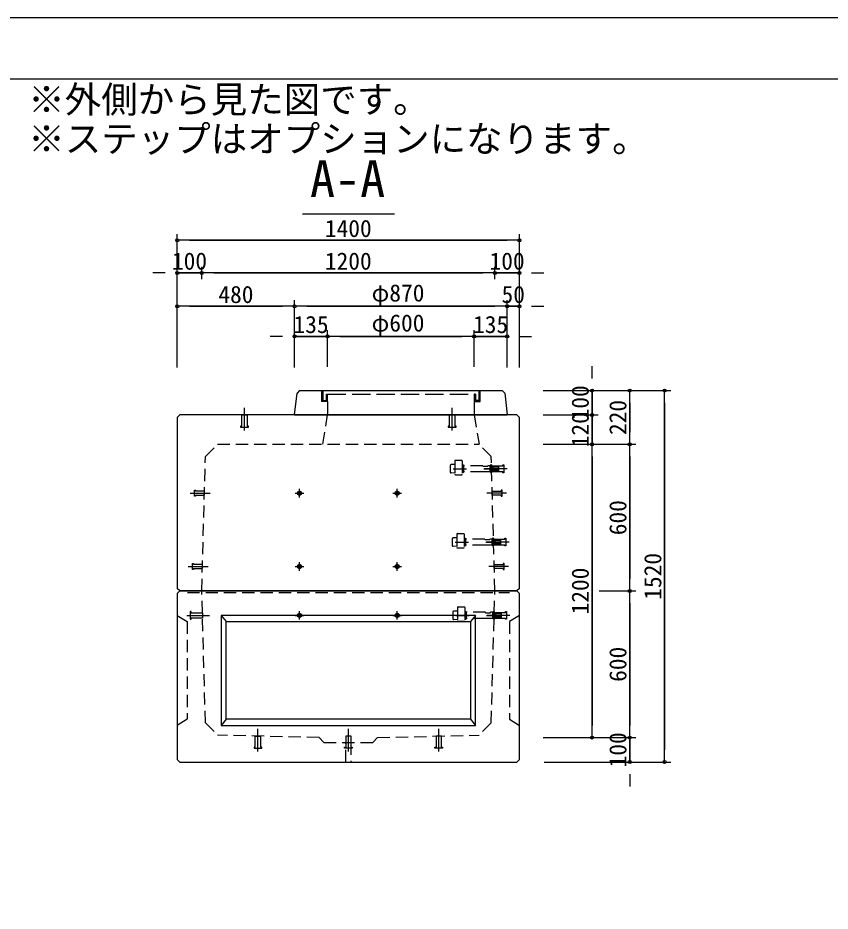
# Model space of a CAD drawing. Units: millimetres, scale not verified. Extents: x -6898 to 6898, y -3792 to 3911.
# Drawn here: x 249 to 3574, y -22 to 3633 of the extents above; entities that cross this region are included whole.
import ezdxf
from ezdxf.enums import TextEntityAlignment as Align

# ---------------------------------------------------------------- set-up
doc = ezdxf.new("R2010")
doc.units = ezdxf.units.MM
doc.header["$LTSCALE"] = 25
doc.header["$PDMODE"] = 32
doc.header["$PDSIZE"] = 12.5
for name, pattern in [('CHAIN2', [12, 9, -1, 1, -1]), ('DASHED2', [3, 2, -1]), ('DASHED3', [4, 3, -1])]:
    doc.linetypes.add(name, pattern=pattern)
for name, color, linetype in [('0-0_0', 4, 'Continuous'), ('0-6_00構造物', 3, 'Continuous'), ('0-A_00補助線', 4, 'DASHED3'), ('0-B_00枠', 4, 'Continuous'), ('0-C_01構造物', 3, 'Continuous'), ('0-D_02補助線', 4, 'DASHED2'), ('0-E_03寸法', 4, 'Continuous'), ('0-F_04文字', 7, 'Continuous')]:
    doc.layers.add(name, color=color, linetype=linetype)
doc.styles.add('ＭＳ ゴシック', font='')
doc.styles.get('ＭＳ ゴシック').set_extended_font_data('MS Gothic')

msp = doc.modelspace()

# ---------------------------------------------------------------- linework, layer by layer
at = {"layer": '0-0_0', "color": 6}
msp.add_lwpolyline([(-3351.55, 3383.47), (6648.45, 3383.47), (6648.45, -3541.53)], dxfattribs=at)
at = {"layer": '0-6_00構造物'}
for p, q in [((1381.62, 2008.39), (1391.62, 2098.39)), ((1401.62, 2108.39), (1391.62, 2098.39)), ((1401.62, 2108.39), (2231.62, 2108.39)), ((2231.62, 2108.39), (2241.62, 2098.39)), ((2241.62, 2098.39), (2251.62, 2008.39)), ((1381.62, 2008.39), (2251.62, 2008.39))]:
    msp.add_line(p, q, dxfattribs=at)
at = {"layer": '0-A_00補助線'}
for p, q in [((1491.62, 2108.39), (1491.62, 2063.39)), ((1496.62, 2108.39), (1496.62, 2068.39)), ((1511.62, 2068.39), (1511.62, 2093.39)), ((1511.62, 2093.39), (1516.62, 2093.39)), ((1516.62, 2093.39), (2116.62, 2093.39)), ((1516.62, 2063.39), (1516.62, 2093.39)), ((2121.62, 2093.39), (2121.62, 2068.39)), ((2136.62, 2068.39), (2136.62, 2108.39)), ((2141.62, 2063.39), (2141.62, 2108.39)), ((1516.62, 2063.39), (1491.62, 2063.39)), ((1496.62, 2068.39), (1511.62, 2068.39)), ((1516.62, 2063.39), (1516.62, 2008.39)), ((2116.62, 2063.39), (2141.62, 2063.39)), ((2116.62, 2063.39), (2116.62, 2008.39)), ((2136.62, 2068.39), (2121.62, 2068.39))]:
    msp.add_line(p, q, dxfattribs=at)
msp.add_lwpolyline([(2121.62, 2093.39), (2116.62, 2093.39), (2116.62, 2063.39)], dxfattribs=at)
at = {"layer": '0-B_00枠'}
msp.add_line((1413.31, 2832.22), (1789.94, 2832.22), dxfattribs=at)
msp.add_lwpolyline([(-3601.55, -3791.53), (6898.45, -3791.53), (6898.45, 3633.47), (-3601.55, 3633.47)], dxfattribs=at)
at = {"layer": '0-C_01構造物'}
for p, q in [((901.62, 1998.39), (911.63, 2008.39)), ((901.62, 1998.39), (901.62, 1298.39)), ((2291.62, 2008.39), (911.63, 2008.39)), ((2291.62, 2008.39), (2301.62, 1998.39)), ((2301.62, 1298.39), (2301.62, 1998.39)), ((911.63, 1288.39), (901.62, 1298.39)), ((901.62, 1278.39), (911.63, 1288.39)), ((911.63, 1288.39), (2291.62, 1288.39)), ((2291.62, 1288.39), (911.63, 1288.39)), ((2301.62, 1298.39), (2291.62, 1288.39)), ((2301.62, 1278.39), (2291.62, 1288.39)), ((2301.62, 598.39), (2301.62, 1278.39)), ((911.63, 588.39), (2291.62, 588.39)), ((2291.62, 588.39), (2301.62, 598.39))]:
    msp.add_line(p, q, dxfattribs=at)
msp.add_lwpolyline([(901.62, 1278.39), (901.62, 598.39), (911.63, 588.39)], dxfattribs=at)
at = {"layer": '0-D_02補助線', "linetype": 'CHAIN2'}
for p, q in [((1176.62, 1944.99), (1176.62, 2037.76)), ((2026.62, 1944.99), (2026.62, 2037.76)), ((2030.19, 1788.39), (2085.66, 1788.39)), ((2156.82, 1788.39), (2219.16, 1788.39)), ((2251.39, 1788.39), (2158.61, 1788.39)), ((1384.12, 1688.39), (1419.12, 1688.39)), ((1401.62, 1670.89), (1401.62, 1705.89)), ((1784.12, 1688.39), (1819.12, 1688.39)), ((1801.62, 1670.89), (1801.62, 1705.89)), ((2038.37, 1488.39), (2093.84, 1488.39)), ((2165, 1488.39), (2227.34, 1488.39)), ((2259.57, 1488.39), (2166.8, 1488.39)), ((1401.62, 1370.89), (1401.62, 1405.89)), ((1801.62, 1370.89), (1801.62, 1405.89)), ((1384.12, 1388.39), (1419.12, 1388.39)), ((1784.12, 1388.39), (1819.12, 1388.39)), ((941, 1188.39), (1033.78, 1188.39)), ((1384.12, 1188.39), (1419.12, 1188.39)), ((1401.62, 1170.89), (1401.62, 1205.89)), ((1784.12, 1188.39), (1819.12, 1188.39)), ((1801.62, 1170.89), (1801.62, 1205.89)), ((2041.05, 1188.39), (2096.52, 1188.39)), ((2167.67, 1188.39), (2230.02, 1188.39)), ((2262.25, 1188.39), (2169.47, 1188.39)), ((2262.25, 1188.39), (2169.47, 1188.39)), ((1231.62, 631.01), (1231.62, 723.79)), ((1601.62, 631.01), (1601.62, 723.79)), ((1971.62, 631.01), (1971.62, 723.79))]:
    msp.add_line(p, q, dxfattribs=at)
at = {"layer": '0-D_02補助線'}
for p, q in [((1496.62, 1888.39), (1516.62, 2008.39)), ((2116.62, 2008.39), (2136.62, 1888.39)), ((1016.62, 1838.39), (1066.62, 1888.39)), ((1066.62, 1888.39), (2136.62, 1888.39)), ((2186.62, 1838.39), (2136.62, 1888.39)), ((1001.62, 1288.39), (1016.62, 1838.39)), ((2201.62, 1288.39), (2186.62, 1838.39)), ((2017.99, 1800.57), (2017.99, 1776.22)), ((2037.99, 1806.09), (2022.82, 1805.56)), ((2037.99, 1820.9), (2037.99, 1766.14)), ((2039.99, 1822.9), (2065.99, 1822.9)), ((2067.99, 1820.9), (2067.99, 1766.14)), ((2067.99, 1803.89), (2070.99, 1803.89)), ((2070.99, 1772.9), (2070.99, 1803.89)), ((2070.99, 1803.89), (2073.99, 1800.89)), ((2073.99, 1775.89), (2073.99, 1800.89)), ((2151.99, 1800.89), (2073.99, 1800.89)), ((2151.99, 1799.37), (2151.99, 1800.89)), ((2151.99, 1799.37), (2171.99, 1799.37)), ((2171.99, 1799.37), (2171.99, 1800.89)), ((2181.99, 1800.89), (2171.99, 1800.89)), ((2184.99, 1803.89), (2181.99, 1800.89)), ((2181.99, 1775.89), (2181.99, 1800.89)), ((2184.99, 1772.9), (2184.99, 1803.89)), ((2187.99, 1803.89), (2184.99, 1803.89)), ((2187.99, 1803.89), (2187.99, 1772.9)), ((2037.99, 1770.69), (2022.82, 1771.23)), ((2039.99, 1764.14), (2065.99, 1764.14)), ((2067.99, 1772.9), (2070.99, 1772.9)), ((2070.99, 1772.9), (2073.99, 1775.89)), ((2151.99, 1775.89), (2073.99, 1775.89)), ((2151.99, 1777.42), (2151.99, 1775.89)), ((2151.99, 1777.42), (2171.99, 1777.42)), ((2171.99, 1777.42), (2171.99, 1775.89)), ((2181.99, 1775.89), (2171.99, 1775.89)), ((2184.99, 1772.9), (2181.99, 1775.89)), ((2187.99, 1772.9), (2184.99, 1772.9)), ((2026.17, 1500.56), (2026.17, 1476.21)), ((2046.17, 1506.09), (2031, 1505.56)), ((2046.17, 1520.89), (2046.17, 1466.14)), ((2048.17, 1522.89), (2074.17, 1522.89)), ((2076.17, 1520.89), (2076.17, 1466.14)), ((2076.17, 1503.89), (2079.17, 1503.89)), ((2079.17, 1472.89), (2079.17, 1503.89)), ((2079.17, 1503.89), (2082.17, 1500.89)), ((2082.17, 1475.89), (2082.17, 1500.89)), ((2160.17, 1500.89), (2082.17, 1500.89)), ((2160.17, 1499.36), (2160.17, 1500.89)), ((2160.17, 1499.36), (2180.17, 1499.36)), ((2180.17, 1499.36), (2180.17, 1500.89)), ((2190.17, 1500.89), (2180.17, 1500.89)), ((2193.17, 1503.89), (2190.17, 1500.89)), ((2190.17, 1475.89), (2190.17, 1500.89)), ((2193.17, 1472.89), (2193.17, 1503.89)), ((2196.17, 1503.89), (2193.17, 1503.89)), ((2196.17, 1503.89), (2196.17, 1472.89)), ((2046.17, 1470.69), (2031, 1471.22)), ((2048.17, 1464.14), (2074.17, 1464.14)), ((2076.17, 1472.89), (2079.17, 1472.89)), ((2079.17, 1472.89), (2082.17, 1475.89)), ((2160.17, 1475.89), (2082.17, 1475.89)), ((2160.17, 1477.41), (2160.17, 1475.89)), ((2160.17, 1477.41), (2180.17, 1477.41)), ((2180.17, 1477.41), (2180.17, 1475.89)), ((2190.17, 1475.89), (2180.17, 1475.89)), ((2193.17, 1472.89), (2190.17, 1475.89)), ((2196.17, 1472.89), (2193.17, 1472.89)), ((942.62, 1281.39), (2260.62, 1281.39)), ((1016.62, 748.39), (1001.62, 1288.39)), ((2186.62, 748.39), (2201.62, 1288.39)), ((2048.85, 1220.89), (2048.85, 1166.14)), ((2050.85, 1222.89), (2076.85, 1222.89)), ((2078.85, 1220.89), (2078.85, 1166.14)), ((901.62, 1188.39), (941.62, 1163.39)), ((2028.85, 1200.56), (2028.85, 1176.21)), ((2048.85, 1206.09), (2033.67, 1205.56)), ((2048.85, 1170.69), (2033.67, 1171.22)), ((2078.85, 1203.89), (2081.85, 1203.89)), ((2078.85, 1172.89), (2081.85, 1172.89)), ((2081.85, 1172.89), (2081.85, 1203.89)), ((2081.85, 1203.89), (2084.85, 1200.89)), ((2081.85, 1172.89), (2084.85, 1175.89)), ((2084.85, 1175.89), (2084.85, 1200.89)), ((2162.85, 1200.89), (2084.85, 1200.89)), ((2162.85, 1175.89), (2084.85, 1175.89)), ((2162.85, 1199.36), (2162.85, 1200.89)), ((2162.85, 1199.36), (2182.85, 1199.36)), ((2162.85, 1177.41), (2162.85, 1175.89)), ((2162.85, 1177.41), (2182.85, 1177.41)), ((2182.85, 1199.36), (2182.85, 1200.89)), ((2192.85, 1200.89), (2182.85, 1200.89)), ((2182.85, 1177.41), (2182.85, 1175.89)), ((2192.85, 1175.89), (2182.85, 1175.89)), ((2195.85, 1203.89), (2192.85, 1200.89)), ((2192.85, 1175.89), (2192.85, 1200.89)), ((2195.85, 1172.89), (2192.85, 1175.89)), ((2195.85, 1172.89), (2195.85, 1203.89)), ((2198.85, 1203.89), (2195.85, 1203.89)), ((2198.85, 1172.89), (2195.85, 1172.89)), ((2198.85, 1203.89), (2198.85, 1172.89)), ((2301.62, 1188.39), (2261.62, 1163.39)), ((941.62, 1163.39), (941.62, 763.39)), ((2050.85, 1164.14), (2076.85, 1164.14)), ((2261.62, 1163.39), (2261.62, 763.39)), ((941.62, 763.39), (901.62, 738.39)), ((1016.62, 748.39), (1066.62, 698.39)), ((2186.62, 748.39), (2136.62, 698.39)), ((2261.62, 763.39), (2301.62, 738.39)), ((1481.62, 688.39), (1066.62, 698.39)), ((1721.62, 688.39), (2136.62, 698.39)), ((1501.62, 668.39), (1481.62, 688.39)), ((1501.62, 668.39), (1701.62, 668.39)), ((1591.12, 588.39), (1591.12, 668.39)), ((1612.12, 668.39), (1612.12, 588.39)), ((1701.62, 668.39), (1721.62, 688.39))]:
    msp.add_line(p, q, dxfattribs=at)
at = {"layer": '0-D_02補助線', "color": 134, "linetype": 'Continuous'}
for p, q in [((2216.49, 1796.39), (2187.99, 1796.39)), ((2189.99, 1795.39), (2187.99, 1796.39)), ((2189.99, 1780.39), (2189.99, 1796.39)), ((2217.99, 1795.39), (2189.99, 1795.39)), ((2216.49, 1780.39), (2216.49, 1796.39)), ((2217.99, 1795.39), (2216.49, 1796.39)), ((2217.99, 1781.39), (2217.99, 1795.39)), ((2189.99, 1781.39), (2187.99, 1780.39)), ((2216.49, 1780.39), (2187.99, 1780.39)), ((2217.99, 1781.39), (2189.99, 1781.39)), ((2217.99, 1781.39), (2216.49, 1780.39)), ((2224.67, 1496.39), (2196.17, 1496.39)), ((2198.17, 1495.39), (2196.17, 1496.39)), ((2198.17, 1481.39), (2196.17, 1480.39)), ((2224.67, 1480.39), (2196.17, 1480.39)), ((2198.17, 1480.39), (2198.17, 1496.39)), ((2226.17, 1495.39), (2198.17, 1495.39)), ((2226.17, 1481.39), (2198.17, 1481.39)), ((2224.67, 1480.39), (2224.67, 1496.39)), ((2226.17, 1495.39), (2224.67, 1496.39)), ((2226.17, 1481.39), (2224.67, 1480.39)), ((2226.17, 1481.39), (2226.17, 1495.39)), ((2227.35, 1196.39), (2198.85, 1196.39)), ((2200.85, 1195.39), (2198.85, 1196.39)), ((2200.85, 1181.39), (2198.85, 1180.39)), ((2227.35, 1180.39), (2198.85, 1180.39)), ((2200.85, 1180.39), (2200.85, 1196.39)), ((2228.85, 1195.39), (2200.85, 1195.39)), ((2228.85, 1181.39), (2200.85, 1181.39)), ((2227.35, 1180.39), (2227.35, 1196.39)), ((2228.85, 1195.39), (2227.35, 1196.39)), ((2228.85, 1181.39), (2227.35, 1180.39)), ((2228.85, 1181.39), (2228.85, 1195.39))]:
    msp.add_line(p, q, dxfattribs=at)
at = {"layer": '0-D_02補助線', "color": 7, "linetype": 'CHAIN2'}
for p, q in [((953.64, 1688.39), (1035.43, 1688.39)), ((2249.61, 1688.39), (2167.82, 1688.39)), ((945.45, 1388.39), (1027.25, 1388.39)), ((2257.8, 1388.39), (2176, 1388.39))]:
    msp.add_line(p, q, dxfattribs=at)
at = {"layer": '0-D_02補助線', "linetype": 'Continuous'}
for p, q in [((2121.62, 1188.39), (1081.62, 1188.39)), ((1081.62, 1188.39), (1081.62, 738.39)), ((1081.62, 1188.39), (1101.62, 1163.39)), ((2121.62, 1188.39), (2101.62, 1163.39)), ((2121.62, 738.39), (2121.62, 1188.39)), ((1101.62, 1163.39), (2101.62, 1163.39)), ((1101.62, 763.39), (1101.62, 1163.39)), ((2101.62, 1163.39), (2101.62, 763.39)), ((1101.62, 763.39), (1081.62, 738.39)), ((1081.62, 738.39), (2121.62, 738.39)), ((2101.62, 763.39), (1101.62, 763.39)), ((2101.62, 763.39), (2121.62, 738.39))]:
    msp.add_line(p, q, dxfattribs=at)
at = {"layer": '0-D_02補助線'}
for points in [[(1165.72, 1962.89), (1165.72, 2008.39), (1187.52, 2008.39), (1187.52, 1962.89)], [(2015.73, 1962.89), (2015.73, 2008.39), (2037.53, 2008.39), (2037.53, 1962.89)], [(1165.72, 1962.89), (1160.62, 1962.89), (1160.62, 1958.39), (1192.62, 1958.39), (1192.62, 1962.89), (1187.52, 1962.89)], [(2015.73, 1962.89), (2010.62, 1962.89), (2010.62, 1958.39), (2042.62, 1958.39), (2042.62, 1962.89), (2037.53, 1962.89)], [(2233.49, 1799.3), (2187.99, 1799.3), (2187.99, 1777.5), (2233.49, 1777.5)], [(2233.49, 1799.3), (2233.49, 1804.39), (2237.99, 1804.39), (2237.99, 1772.39), (2233.49, 1772.39), (2233.49, 1777.5)], [(2241.67, 1499.29), (2196.17, 1499.29), (2196.17, 1477.49), (2241.67, 1477.49)], [(2241.67, 1499.29), (2241.67, 1504.39), (2246.17, 1504.39), (2246.17, 1472.39), (2241.67, 1472.39), (2241.67, 1477.49)], [(958.9, 1199.29), (958.9, 1204.39), (954.4, 1204.39), (954.4, 1172.39), (958.9, 1172.39), (958.9, 1177.49)], [(958.9, 1199.29), (1004.4, 1199.29), (1004.4, 1177.49), (958.9, 1177.49)], [(2244.35, 1199.29), (2198.85, 1199.29), (2198.85, 1177.49), (2244.35, 1177.49)], [(2244.35, 1199.29), (2198.85, 1199.29), (2198.85, 1177.49), (2244.35, 1177.49)], [(2244.35, 1199.29), (2244.35, 1204.39), (2248.85, 1204.39), (2248.85, 1172.39), (2244.35, 1172.39), (2244.35, 1177.49)], [(2244.35, 1199.29), (2244.35, 1204.39), (2248.85, 1204.39), (2248.85, 1172.39), (2244.35, 1172.39), (2244.35, 1177.49)], [(1220.72, 648.91), (1220.72, 694.41), (1242.53, 694.41), (1242.53, 648.91)], [(1612.53, 648.91), (1612.53, 694.41), (1590.72, 694.41), (1590.72, 648.91)], [(1982.53, 648.91), (1982.53, 694.41), (1960.73, 694.41), (1960.73, 648.91)], [(1220.72, 648.91), (1215.62, 648.91), (1215.62, 644.41), (1247.62, 644.41), (1247.62, 648.91), (1242.53, 648.91)], [(1612.53, 648.91), (1617.62, 648.91), (1617.62, 644.41), (1585.62, 644.41), (1585.62, 648.91), (1590.72, 648.91)], [(1982.53, 648.91), (1987.62, 648.91), (1987.62, 644.41), (1955.62, 644.41), (1955.62, 648.91), (1960.73, 648.91)]]:
    msp.add_lwpolyline(points, dxfattribs=at)
at = {"layer": '0-D_02補助線', "color": 7}
for points in [[(976.53, 1680.14), (976.53, 1676.39), (972.54, 1676.39), (972.54, 1700.39), (976.53, 1700.39), (976.53, 1696.64)], [(976.53, 1680.14), (1012.53, 1680.14), (1012.53, 1696.64), (976.53, 1696.64)], [(2226.72, 1680.14), (2190.72, 1680.14), (2190.72, 1696.64), (2226.72, 1696.64)], [(2226.72, 1680.14), (2226.72, 1676.39), (2230.72, 1676.39), (2230.72, 1700.39), (2226.72, 1700.39), (2226.72, 1696.64)], [(968.35, 1380.14), (968.35, 1376.39), (964.35, 1376.39), (964.35, 1400.39), (968.35, 1400.39), (968.35, 1396.64)], [(968.35, 1380.14), (1004.35, 1380.14), (1004.35, 1396.64), (968.35, 1396.64)], [(2234.9, 1380.14), (2198.9, 1380.14), (2198.9, 1396.64), (2234.9, 1396.64)], [(2234.9, 1380.14), (2234.9, 1376.39), (2238.9, 1376.39), (2238.9, 1400.39), (2234.9, 1400.39), (2234.9, 1396.64)]]:
    msp.add_lwpolyline(points, dxfattribs=at)
at = {"layer": '0-D_02補助線'}
for centre, radius in [((1401.62, 1688.39), 8.25), ((1401.62, 1688.39), 6), ((1801.62, 1688.39), 8.25), ((1801.62, 1688.39), 6), ((1401.62, 1388.39), 8.25), ((1401.62, 1388.39), 6), ((1801.62, 1388.39), 8.25), ((1801.62, 1388.39), 6), ((1401.62, 1188.39), 8.25), ((1401.62, 1188.39), 6), ((1801.62, 1188.39), 8.25), ((1801.62, 1188.39), 6)]:
    msp.add_circle(centre, radius, dxfattribs=at)
for centre, radius, start, end in [((2022.99, 1800.57), 5, 92.005, 180), ((2039.99, 1820.9), 2, 90, 180), ((2065.99, 1820.9), 2, 0, 90), ((2022.99, 1776.22), 5, 180, 267.995), ((2039.99, 1766.14), 2, 180, 270), ((2065.99, 1766.14), 2, 270, 0), ((2031.17, 1500.56), 5, 92.005, 180), ((2048.17, 1520.89), 2, 90, 180), ((2074.17, 1520.89), 2, 0, 90), ((2031.17, 1476.21), 5, 180, 267.995), ((2048.17, 1466.14), 2, 180, 270), ((2074.17, 1466.14), 2, 270, 0), ((2050.85, 1220.89), 2, 90, 180), ((2076.85, 1220.89), 2, 0, 90), ((2033.85, 1200.56), 5, 92.005, 180), ((2033.85, 1176.21), 5, 180, 267.995), ((2050.85, 1166.14), 2, 180, 270), ((2076.85, 1166.14), 2, 270, 0)]:
    msp.add_arc(centre, radius, start, end, dxfattribs=at)
at = {"layer": '0-D_02補助線', "color": 7}
for p in [(2187.99, 1788.39), (2196.17, 1488.39), (2198.85, 1188.39)]:
    msp.add_point(p, dxfattribs=at)
at = {"layer": '0-E_03寸法'}
for p, q in [((901.62, 2398.16), (901.62, 2748.16)), ((2301.62, 2398.16), (2301.62, 2748.16)), ((2301.62, 2723.16), (901.62, 2723.16)), ((951.62, 2723.16), (2251.62, 2723.16)), ((901.62, 2564.57), (901.62, 2614.57)), ((1001.62, 2564.57), (1001.62, 2614.57)), ((1001.62, 2564.57), (1001.62, 2614.57)), ((2201.62, 2564.57), (2201.62, 2614.57)), ((2201.62, 2564.57), (2201.62, 2614.57)), ((2301.62, 2564.57), (2301.62, 2614.57)), ((851.62, 2589.57), (801.62, 2589.57)), ((2201.62, 2589.57), (1001.62, 2589.57)), ((1051.62, 2589.57), (1101.62, 2589.57)), ((1051.62, 2589.57), (2151.62, 2589.57)), ((2151.62, 2589.57), (2101.62, 2589.57)), ((2351.62, 2589.57), (2401.62, 2589.57)), ((901.62, 2203.1), (901.62, 2478.1)), ((1381.62, 2453.1), (901.62, 2453.1)), ((951.62, 2453.1), (1331.62, 2453.1)), ((1381.62, 2203.1), (1381.62, 2478.1)), ((1381.62, 2203.1), (1381.62, 2478.1)), ((2251.62, 2453.1), (1381.62, 2453.1)), ((1431.62, 2453.1), (2201.62, 2453.1)), ((2201.62, 2453.1), (2151.62, 2453.1)), ((2251.62, 2203.1), (2251.62, 2478.1)), ((2251.62, 2203.1), (2251.62, 2478.1)), ((2301.62, 2203.1), (2301.62, 2478.1)), ((2351.62, 2453.1), (2401.62, 2453.1)), ((1381.62, 2205.2), (1381.62, 2355.2)), ((1516.62, 2205.2), (1516.62, 2355.2)), ((1516.62, 2205.2), (1516.62, 2355.2)), ((2116.62, 2205.2), (2116.62, 2355.2)), ((2116.62, 2205.2), (2116.62, 2355.2)), ((2251.62, 2205.2), (2251.62, 2355.2)), ((1331.62, 2330.2), (1281.62, 2330.2)), ((2116.62, 2330.2), (1516.62, 2330.2)), ((1566.62, 2330.2), (1616.63, 2330.2)), ((1566.62, 2330.2), (2066.62, 2330.2)), ((2066.62, 2330.2), (2016.63, 2330.2)), ((2301.62, 2330.2), (2351.62, 2330.2)), ((2599.22, 2158.39), (2599.22, 2208.39)), ((2399.22, 2108.39), (2624.22, 2108.39)), ((2428.3, 2108.39), (2778.3, 2108.39)), ((2571.17, 2108.39), (2921.17, 2108.39)), ((2599.22, 2058.39), (2599.22, 2108.39)), ((2753.3, 1888.39), (2753.3, 2108.39)), ((2896.17, 588.39), (2896.17, 2108.39)), ((2753.3, 2058.39), (2753.3, 1938.39)), ((2896.17, 2058.39), (2896.17, 638.39)), ((2399.22, 2008.39), (2624.22, 2008.39)), ((2399.22, 2008.39), (2624.22, 2008.39)), ((2599.22, 1958.39), (2599.22, 1908.39)), ((2399.22, 1888.39), (2624.22, 1888.39)), ((2399.22, 1888.39), (2624.22, 1888.39)), ((2428.3, 1888.39), (2778.3, 1888.39)), ((2599.22, 688.39), (2599.22, 1888.39)), ((2628.3, 1888.39), (2778.3, 1888.39)), ((2753.3, 1288.39), (2753.3, 1888.39)), ((2599.22, 1838.39), (2599.22, 738.39)), ((2599.22, 1838.39), (2599.22, 1788.39)), ((2753.3, 1838.39), (2753.3, 1338.39)), ((2628.3, 1288.39), (2778.3, 1288.39)), ((2628.3, 1288.39), (2778.3, 1288.39)), ((2753.3, 688.39), (2753.3, 1288.39)), ((2753.3, 1238.39), (2753.3, 738.39)), ((2753.3, 738.39), (2753.3, 788.39)), ((2399.22, 688.39), (2624.22, 688.39)), ((2403.3, 688.39), (2778.3, 688.39)), ((2628.3, 688.39), (2778.3, 688.39)), ((2403.3, 588.39), (2778.3, 588.39)), ((2571.17, 588.39), (2921.17, 588.39)), ((2753.3, 538.39), (2753.3, 488.39))]:
    msp.add_line(p, q, dxfattribs=at)
for points in [[(901.62, 2589.57), (1001.62, 2589.57), (901.62, 2589.57)], [(2201.62, 2589.57), (2301.62, 2589.57), (2201.62, 2589.57)], [(2251.62, 2453.1), (2301.62, 2453.1), (2251.62, 2453.1)], [(1381.62, 2330.2), (1516.62, 2330.2), (1381.62, 2330.2)], [(2116.62, 2330.2), (2251.62, 2330.2), (2116.62, 2330.2)], [(2599.22, 2108.39), (2599.22, 2008.39), (2599.22, 2108.39)], [(2599.22, 2008.39), (2599.22, 1888.39), (2599.22, 2008.39)], [(2753.3, 688.39), (2753.3, 588.39), (2753.3, 688.39)]]:
    msp.add_lwpolyline(points, dxfattribs=at)
for p in [(901.62, 2723.16), (2301.62, 2723.16), (901.62, 2589.57), (1001.62, 2589.57), (2201.62, 2589.57), (2301.62, 2589.57), (901.62, 2453.1), (1381.62, 2453.1), (2251.62, 2453.1), (2301.62, 2453.1), (1381.62, 2330.2), (1516.62, 2330.2), (2116.62, 2330.2), (2251.62, 2330.2), (2599.22, 2108.39), (2753.3, 2108.39), (2896.17, 2108.39), (2599.22, 2008.39), (2599.22, 1888.39), (2753.3, 1888.39), (2753.3, 1288.39), (2599.22, 688.39), (2753.3, 688.39), (2753.3, 588.39), (2896.17, 588.39)]:
    msp.add_point(p, dxfattribs=at)

# ---------------------------------------------------------------- texts
at = {"layer": '0-E_03寸法', "style": 'ＭＳ ゴシック'}
for s, p in [('1400', (1505.62, 2715.56)), ('100', (879.62, 2581.97)), ('1200', (1505.62, 2581.97)), ('100', (2179.62, 2581.97)), ('480', (1069.62, 2445.5)), ('φ870', (1696.62, 2451.59)), ('50', (2228.62, 2445.5)), ('135', (1377.12, 2322.6)), ('φ600', (1696.62, 2328.69)), ('135', (2112.12, 2322.6))]:
    msp.add_text(s, height=70.38, dxfattribs=at).set_placement(p, align=Align.BOTTOM_LEFT)
for s, p in [('100', (2606.82, 1986.39)), ('220', (2760.9, 1926.39)), ('120', (2606.82, 1876.39)), ('600', (2760.9, 1516.39)), ('1520', (2903.77, 1252.39)), ('1200', (2606.82, 1192.39)), ('600', (2760.9, 916.39)), ('100', (2760.9, 566.39))]:
    msp.add_text(s, height=70.38, rotation=90, dxfattribs=at).set_placement(p, align=Align.BOTTOM_LEFT)
at = {"layer": '0-F_04文字', "style": 'ＭＳ ゴシック'}
for s, height, p in [('※外側から見た図です。', 109.5, (291.47, 3211.9)), ('※ステップはオプションになります。', 109.5, (291.47, 3051.02)), ('A-A', 150.9, (1444.53, 2854.7))]:
    msp.add_text(s, height=height, dxfattribs=at).set_placement(p, align=Align.BOTTOM_LEFT)

doc.saveas('drawing.dxf')
